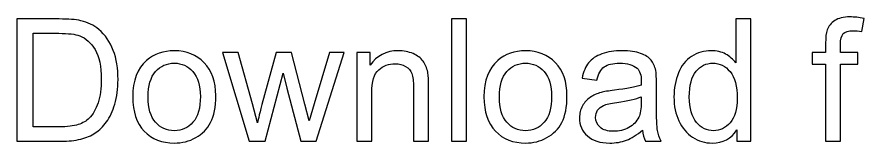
# Model space of a CAD drawing. Header units: millimetres. Extents: x 3373 to 5945, y -463 to 413.
# Drawn here: x 4309.1 to 4652.3, y -463.1 to -411.9 of the extents above; entities that cross this region are included whole.
import ezdxf

# ---------------------------------------------------------------- set-up
doc = ezdxf.new("R2010")
doc.units = ezdxf.units.MM
doc.header["$MEASUREMENT"] = 0
doc.layers.add('Layer 1', color=7, linetype='Continuous')

msp = doc.modelspace()

# ---------------------------------------------------------------- linework, layer by layer
at = {"layer": 'Layer 1', "color": 250}
for points, knots in [([(4309.0872, -462.3133), (4309.0872, -462.3133), (4309.0872, -412.7699), (4309.0872, -412.7699), (4309.0872, -412.7699), (4309.0872, -412.7699), (4326.1552, -412.7699), (4326.1552, -412.7699), (4326.1552, -412.7699), (4330.0071, -412.7699), (4332.9478, -413.0005), (4334.9775, -413.4734), (4334.9775, -413.4734), (4337.8145, -414.1307), (4340.2363, -415.3186), (4342.243, -417.0254), (4342.243, -417.0254), (4344.8609, -419.2396), (4346.8098, -422.0535), (4348.1015, -425.4902), (4348.1015, -425.4902), (4349.4046, -428.9269), (4350.0505, -432.8594), (4350.0505, -437.2764), (4350.0505, -437.2764), (4350.0505, -441.0359), (4349.6122, -444.3688), (4348.7358, -447.275), (4348.7358, -447.275), (4347.8593, -450.1812), (4346.7291, -452.5914), (4345.3567, -454.4943), (4345.3567, -454.4943), (4343.9729, -456.3972), (4342.4736, -457.8964), (4340.836, -458.9804), (4340.836, -458.9804), (4339.21, -460.076), (4337.2379, -460.9063), (4334.9314, -461.4714), (4334.9314, -461.4714), (4332.6134, -462.0365), (4329.9609, -462.3133), (4326.9625, -462.3133), (4326.9625, -462.3133), (4326.9625, -462.3133), (4309.0872, -462.3133), (4309.0872, -462.3133)], [0, 0, 0, 0, 0.07692308, 0.07692308, 0.07692308, 0.07692308, 0.15384615, 0.15384615, 0.15384615, 0.15384615, 0.23076923, 0.23076923, 0.23076923, 0.23076923, 0.30769231, 0.30769231, 0.30769231, 0.30769231, 0.38461538, 0.38461538, 0.38461538, 0.38461538, 0.46153846, 0.46153846, 0.46153846, 0.46153846, 0.53846154, 0.53846154, 0.53846154, 0.53846154, 0.61538462, 0.61538462, 0.61538462, 0.61538462, 0.69230769, 0.69230769, 0.69230769, 0.69230769, 0.76923077, 0.76923077, 0.76923077, 0.76923077, 0.84615385, 0.84615385, 0.84615385, 0.84615385, 1, 1, 1, 1]), ([(4485.0955, -462.3133), (4485.0955, -462.3133), (4485.0955, -412.7699), (4485.0955, -412.7699), (4485.0955, -412.7699), (4485.0955, -412.7699), (4491.1846, -412.7699), (4491.1846, -412.7699), (4491.1846, -412.7699), (4491.1846, -412.7699), (4491.1846, -462.3133), (4491.1846, -462.3133), (4491.1846, -462.3133), (4491.1846, -462.3133), (4485.0955, -462.3133), (4485.0955, -462.3133)], [0, 0, 0, 0, 0.2, 0.2, 0.2, 0.2, 0.4, 0.4, 0.4, 0.4, 0.6, 0.6, 0.6, 0.6, 1, 1, 1, 1]), ([(4600.7545, -462.3133), (4600.7545, -462.3133), (4600.7545, -457.758), (4600.7545, -457.758), (4600.7545, -457.758), (4598.4826, -461.2984), (4595.1382, -463.0744), (4590.7212, -463.0744), (4590.7212, -463.0744), (4587.8612, -463.0744), (4585.2318, -462.2902), (4582.8446, -460.7103), (4582.8446, -460.7103), (4580.4458, -459.1419), (4578.5891, -456.9392), (4577.2629, -454.1253), (4577.2629, -454.1253), (4575.9482, -451.2998), (4575.2908, -448.0592), (4575.2908, -444.3919), (4575.2908, -444.3919), (4575.2908, -440.8168), (4575.8905, -437.5762), (4577.0784, -434.6585), (4577.0784, -434.6585), (4578.2777, -431.7523), (4580.0653, -429.515), (4582.4525, -427.9697), (4582.4525, -427.9697), (4584.8282, -426.4128), (4587.5037, -425.6401), (4590.4445, -425.6401), (4590.4445, -425.6401), (4592.6126, -425.6401), (4594.5385, -426.1014), (4596.2222, -427.0125), (4596.2222, -427.0125), (4597.906, -427.9235), (4599.2783, -429.1229), (4600.3393, -430.5875), (4600.3393, -430.5875), (4600.3393, -430.5875), (4600.3393, -412.7699), (4600.3393, -412.7699), (4600.3393, -412.7699), (4600.3393, -412.7699), (4606.4284, -412.7699), (4606.4284, -412.7699), (4606.4284, -412.7699), (4606.4284, -412.7699), (4606.4284, -462.3133), (4606.4284, -462.3133), (4606.4284, -462.3133), (4606.4284, -462.3133), (4600.7545, -462.3133), (4600.7545, -462.3133)], [0, 0, 0, 0, 0.06666667, 0.06666667, 0.06666667, 0.06666667, 0.13333333, 0.13333333, 0.13333333, 0.13333333, 0.2, 0.2, 0.2, 0.2, 0.26666667, 0.26666667, 0.26666667, 0.26666667, 0.33333333, 0.33333333, 0.33333333, 0.33333333, 0.4, 0.4, 0.4, 0.4, 0.46666667, 0.46666667, 0.46666667, 0.46666667, 0.53333333, 0.53333333, 0.53333333, 0.53333333, 0.6, 0.6, 0.6, 0.6, 0.66666667, 0.66666667, 0.66666667, 0.66666667, 0.73333333, 0.73333333, 0.73333333, 0.73333333, 0.8, 0.8, 0.8, 0.8, 0.86666667, 0.86666667, 0.86666667, 0.86666667, 1, 1, 1, 1]), ([(4636.7357, -462.3133), (4636.7357, -462.3133), (4636.7357, -431.1065), (4636.7357, -431.1065), (4636.7357, -431.1065), (4636.7357, -431.1065), (4631.3386, -431.1065), (4631.3386, -431.1065), (4631.3386, -431.1065), (4631.3386, -431.1065), (4631.3386, -426.4012), (4631.3386, -426.4012), (4631.3386, -426.4012), (4631.3386, -426.4012), (4636.7357, -426.4012), (4636.7357, -426.4012), (4636.7357, -426.4012), (4636.7357, -426.4012), (4636.7357, -422.5955), (4636.7357, -422.5955), (4636.7357, -422.5955), (4636.7357, -420.1853), (4636.9433, -418.3977), (4637.37, -417.233), (4637.37, -417.233), (4637.9582, -415.6645), (4638.973, -414.3844), (4640.4492, -413.4042), (4640.4492, -413.4042), (4641.9138, -412.4239), (4643.9781, -411.9396), (4646.6306, -411.9396), (4646.6306, -411.9396), (4648.3489, -411.9396), (4650.2402, -412.1471), (4652.3161, -412.5508), (4652.3161, -412.5508), (4652.3161, -412.5508), (4651.405, -417.8788), (4651.405, -417.8788), (4651.405, -417.8788), (4650.1364, -417.6597), (4648.9486, -417.5443), (4647.8184, -417.5443), (4647.8184, -417.5443), (4645.9732, -417.5443), (4644.6701, -417.9364), (4643.8974, -418.7206), (4643.8974, -418.7206), (4643.1362, -419.5048), (4642.7557, -420.9695), (4642.7557, -423.1145), (4642.7557, -423.1145), (4642.7557, -423.1145), (4642.7557, -426.4012), (4642.7557, -426.4012), (4642.7557, -426.4012), (4642.7557, -426.4012), (4649.7443, -426.4012), (4649.7443, -426.4012), (4649.7443, -426.4012), (4649.7443, -426.4012), (4649.7443, -431.1065), (4649.7443, -431.1065), (4649.7443, -431.1065), (4649.7443, -431.1065), (4642.8249, -431.1065), (4642.8249, -431.1065), (4642.8249, -431.1065), (4642.8249, -431.1065), (4642.8249, -462.3133), (4642.8249, -462.3133), (4642.8249, -462.3133), (4642.8249, -462.3133), (4636.7357, -462.3133), (4636.7357, -462.3133)], [0, 0, 0, 0, 0.05, 0.05, 0.05, 0.05, 0.1, 0.1, 0.1, 0.1, 0.15, 0.15, 0.15, 0.15, 0.2, 0.2, 0.2, 0.2, 0.25, 0.25, 0.25, 0.25, 0.3, 0.3, 0.3, 0.3, 0.35, 0.35, 0.35, 0.35, 0.4, 0.4, 0.4, 0.4, 0.45, 0.45, 0.45, 0.45, 0.5, 0.5, 0.5, 0.5, 0.55, 0.55, 0.55, 0.55, 0.6, 0.6, 0.6, 0.6, 0.65, 0.65, 0.65, 0.65, 0.7, 0.7, 0.7, 0.7, 0.75, 0.75, 0.75, 0.75, 0.8, 0.8, 0.8, 0.8, 0.85, 0.85, 0.85, 0.85, 0.9, 0.9, 0.9, 0.9, 1, 1, 1, 1]), ([(4315.6607, -456.5009), (4315.6607, -456.5009), (4326.2244, -456.5009), (4326.2244, -456.5009), (4326.2244, -456.5009), (4329.4881, -456.5009), (4332.0483, -456.2011), (4333.905, -455.5899), (4333.905, -455.5899), (4335.7617, -454.9787), (4337.2379, -454.1253), (4338.345, -453.0181), (4338.345, -453.0181), (4339.8904, -451.4613), (4341.1013, -449.3624), (4341.9662, -446.733), (4341.9662, -446.733), (4342.8311, -444.1036), (4343.2694, -440.9206), (4343.2694, -437.1726), (4343.2694, -437.1726), (4343.2694, -431.983), (4342.416, -427.9927), (4340.7207, -425.2019), (4340.7207, -425.2019), (4339.0254, -422.411), (4336.9611, -420.5428), (4334.5278, -419.5971), (4334.5278, -419.5971), (4332.7748, -418.9167), (4329.9494, -418.5822), (4326.0514, -418.5822), (4326.0514, -418.5822), (4326.0514, -418.5822), (4315.6607, -418.5822), (4315.6607, -418.5822), (4315.6607, -418.5822), (4315.6607, -418.5822), (4315.6607, -456.5009), (4315.6607, -456.5009)], [0, 0, 0, 0, 0.09090909, 0.09090909, 0.09090909, 0.09090909, 0.18181818, 0.18181818, 0.18181818, 0.18181818, 0.27272727, 0.27272727, 0.27272727, 0.27272727, 0.36363636, 0.36363636, 0.36363636, 0.36363636, 0.45454545, 0.45454545, 0.45454545, 0.45454545, 0.54545455, 0.54545455, 0.54545455, 0.54545455, 0.63636364, 0.63636364, 0.63636364, 0.63636364, 0.72727273, 0.72727273, 0.72727273, 0.72727273, 0.81818182, 0.81818182, 0.81818182, 0.81818182, 1, 1, 1, 1]), ([(4356.0127, -444.3573), (4356.0127, -437.7261), (4357.8579, -432.8133), (4361.5598, -429.6188), (4361.5598, -429.6188), (4364.639, -426.9663), (4368.4101, -425.6401), (4372.8501, -425.6401), (4372.8501, -425.6401), (4377.7745, -425.6401), (4381.8108, -427.2547), (4384.9476, -430.4837), (4384.9476, -430.4837), (4388.0729, -433.7013), (4389.6414, -438.1643), (4389.6414, -443.8498), (4389.6414, -443.8498), (4389.6414, -448.4628), (4388.9494, -452.084), (4387.5655, -454.7249), (4387.5655, -454.7249), (4386.1816, -457.3659), (4384.1634, -459.4187), (4381.511, -460.8833), (4381.511, -460.8833), (4378.87, -462.3479), (4375.9754, -463.0744), (4372.8501, -463.0744), (4372.8501, -463.0744), (4367.822, -463.0744), (4363.7625, -461.4714), (4360.6603, -458.2539), (4360.6603, -458.2539), (4357.5581, -455.0363), (4356.0127, -450.4003), (4356.0127, -444.3573)], [0, 0, 0, 0, 0.1, 0.1, 0.1, 0.1, 0.2, 0.2, 0.2, 0.2, 0.3, 0.3, 0.3, 0.3, 0.4, 0.4, 0.4, 0.4, 0.5, 0.5, 0.5, 0.5, 0.6, 0.6, 0.6, 0.6, 0.7, 0.7, 0.7, 0.7, 0.8, 0.8, 0.8, 0.8, 1, 1, 1, 1]), ([(4403.2381, -462.3133), (4403.2381, -462.3133), (4392.3861, -426.4012), (4392.3861, -426.4012), (4392.3861, -426.4012), (4392.3861, -426.4012), (4398.752, -426.4012), (4398.752, -426.4012), (4398.752, -426.4012), (4398.752, -426.4012), (4404.4836, -447.1251), (4404.4836, -447.1251), (4404.4836, -447.1251), (4404.4836, -447.1251), (4406.5133, -454.8403), (4406.5133, -454.8403), (4406.5133, -454.8403), (4406.5941, -454.4597), (4407.2168, -451.9918), (4408.3701, -447.4364), (4408.3701, -447.4364), (4408.3701, -447.4364), (4414.0556, -426.4012), (4414.0556, -426.4012), (4414.0556, -426.4012), (4414.0556, -426.4012), (4420.2946, -426.4012), (4420.2946, -426.4012), (4420.2946, -426.4012), (4420.2946, -426.4012), (4425.7033, -447.2519), (4425.7033, -447.2519), (4425.7033, -447.2519), (4425.7033, -447.2519), (4427.4678, -454.0907), (4427.4678, -454.0907), (4427.4678, -454.0907), (4427.4678, -454.0907), (4429.5321, -447.1597), (4429.5321, -447.1597), (4429.5321, -447.1597), (4429.5321, -447.1597), (4435.7366, -426.4012), (4435.7366, -426.4012), (4435.7366, -426.4012), (4435.7366, -426.4012), (4441.6527, -426.4012), (4441.6527, -426.4012), (4441.6527, -426.4012), (4441.6527, -426.4012), (4430.3855, -462.3133), (4430.3855, -462.3133), (4430.3855, -462.3133), (4430.3855, -462.3133), (4424.0888, -462.3133), (4424.0888, -462.3133), (4424.0888, -462.3133), (4424.0888, -462.3133), (4418.3918, -440.8283), (4418.3918, -440.8283), (4418.3918, -440.8283), (4418.3918, -440.8283), (4416.9502, -434.6815), (4416.9502, -434.6815), (4416.9502, -434.6815), (4416.9502, -434.6815), (4409.6848, -462.3133), (4409.6848, -462.3133), (4409.6848, -462.3133), (4409.6848, -462.3133), (4403.2381, -462.3133), (4403.2381, -462.3133)], [0, 0, 0, 0, 0.05263158, 0.05263158, 0.05263158, 0.05263158, 0.10526316, 0.10526316, 0.10526316, 0.10526316, 0.15789474, 0.15789474, 0.15789474, 0.15789474, 0.21052632, 0.21052632, 0.21052632, 0.21052632, 0.26315789, 0.26315789, 0.26315789, 0.26315789, 0.31578947, 0.31578947, 0.31578947, 0.31578947, 0.36842105, 0.36842105, 0.36842105, 0.36842105, 0.42105263, 0.42105263, 0.42105263, 0.42105263, 0.47368421, 0.47368421, 0.47368421, 0.47368421, 0.52631579, 0.52631579, 0.52631579, 0.52631579, 0.57894737, 0.57894737, 0.57894737, 0.57894737, 0.63157895, 0.63157895, 0.63157895, 0.63157895, 0.68421053, 0.68421053, 0.68421053, 0.68421053, 0.73684211, 0.73684211, 0.73684211, 0.73684211, 0.78947368, 0.78947368, 0.78947368, 0.78947368, 0.84210526, 0.84210526, 0.84210526, 0.84210526, 0.89473684, 0.89473684, 0.89473684, 0.89473684, 1, 1, 1, 1]), ([(4446.7501, -462.3133), (4446.7501, -462.3133), (4446.7501, -426.4012), (4446.7501, -426.4012), (4446.7501, -426.4012), (4446.7501, -426.4012), (4452.2164, -426.4012), (4452.2164, -426.4012), (4452.2164, -426.4012), (4452.2164, -426.4012), (4452.2164, -431.4986), (4452.2164, -431.4986), (4452.2164, -431.4986), (4454.8458, -427.5891), (4458.6515, -425.6401), (4463.622, -425.6401), (4463.622, -425.6401), (4465.7901, -425.6401), (4467.7737, -426.0322), (4469.5843, -426.8049), (4469.5843, -426.8049), (4471.3949, -427.5776), (4472.7557, -428.6039), (4473.6553, -429.861), (4473.6553, -429.861), (4474.5548, -431.118), (4475.1891, -432.6172), (4475.5466, -434.3471), (4475.5466, -434.3471), (4475.7657, -435.4773), (4475.881, -437.4493), (4475.881, -440.2633), (4475.881, -440.2633), (4475.881, -440.2633), (4475.881, -462.3133), (4475.881, -462.3133), (4475.881, -462.3133), (4475.881, -462.3133), (4469.7919, -462.3133), (4469.7919, -462.3133), (4469.7919, -462.3133), (4469.7919, -462.3133), (4469.7919, -440.4939), (4469.7919, -440.4939), (4469.7919, -440.4939), (4469.7919, -438.0144), (4469.5612, -436.1577), (4469.0884, -434.9353), (4469.0884, -434.9353), (4468.6156, -433.7128), (4467.7737, -432.7326), (4466.5743, -431.9945), (4466.5743, -431.9945), (4465.375, -431.2679), (4463.9565, -430.8989), (4462.3419, -430.8989), (4462.3419, -430.8989), (4459.7587, -430.8989), (4457.5329, -431.7177), (4455.6531, -433.3668), (4455.6531, -433.3668), (4453.7733, -435.0045), (4452.8392, -438.1298), (4452.8392, -442.7197), (4452.8392, -442.7197), (4452.8392, -442.7197), (4452.8392, -462.3133), (4452.8392, -462.3133), (4452.8392, -462.3133), (4452.8392, -462.3133), (4446.7501, -462.3133), (4446.7501, -462.3133)], [0, 0, 0, 0, 0.05263158, 0.05263158, 0.05263158, 0.05263158, 0.10526316, 0.10526316, 0.10526316, 0.10526316, 0.15789474, 0.15789474, 0.15789474, 0.15789474, 0.21052632, 0.21052632, 0.21052632, 0.21052632, 0.26315789, 0.26315789, 0.26315789, 0.26315789, 0.31578947, 0.31578947, 0.31578947, 0.31578947, 0.36842105, 0.36842105, 0.36842105, 0.36842105, 0.42105263, 0.42105263, 0.42105263, 0.42105263, 0.47368421, 0.47368421, 0.47368421, 0.47368421, 0.52631579, 0.52631579, 0.52631579, 0.52631579, 0.57894737, 0.57894737, 0.57894737, 0.57894737, 0.63157895, 0.63157895, 0.63157895, 0.63157895, 0.68421053, 0.68421053, 0.68421053, 0.68421053, 0.73684211, 0.73684211, 0.73684211, 0.73684211, 0.78947368, 0.78947368, 0.78947368, 0.78947368, 0.84210526, 0.84210526, 0.84210526, 0.84210526, 0.89473684, 0.89473684, 0.89473684, 0.89473684, 1, 1, 1, 1]), ([(4498.3232, -444.3573), (4498.3232, -437.7261), (4500.1684, -432.8133), (4503.8703, -429.6188), (4503.8703, -429.6188), (4506.9495, -426.9663), (4510.7206, -425.6401), (4515.1606, -425.6401), (4515.1606, -425.6401), (4520.085, -425.6401), (4524.1213, -427.2547), (4527.2581, -430.4837), (4527.2581, -430.4837), (4530.3834, -433.7013), (4531.9519, -438.1643), (4531.9519, -443.8498), (4531.9519, -443.8498), (4531.9519, -448.4628), (4531.2599, -452.084), (4529.876, -454.7249), (4529.876, -454.7249), (4528.4921, -457.3659), (4526.4739, -459.4187), (4523.8215, -460.8833), (4523.8215, -460.8833), (4521.1805, -462.3479), (4518.2859, -463.0744), (4515.1606, -463.0744), (4515.1606, -463.0744), (4510.1325, -463.0744), (4506.073, -461.4714), (4502.9708, -458.2539), (4502.9708, -458.2539), (4499.8686, -455.0363), (4498.3232, -450.4003), (4498.3232, -444.3573)], [0, 0, 0, 0, 0.1, 0.1, 0.1, 0.1, 0.2, 0.2, 0.2, 0.2, 0.3, 0.3, 0.3, 0.3, 0.4, 0.4, 0.4, 0.4, 0.5, 0.5, 0.5, 0.5, 0.6, 0.6, 0.6, 0.6, 0.7, 0.7, 0.7, 0.7, 0.8, 0.8, 0.8, 0.8, 1, 1, 1, 1]), ([(4562.5475, -457.8156), (4560.2871, -459.7416), (4558.1075, -461.0909), (4556.0201, -461.8866), (4556.0201, -461.8866), (4553.9327, -462.6823), (4551.6954, -463.0744), (4549.2967, -463.0744), (4549.2967, -463.0744), (4545.3526, -463.0744), (4542.3195, -462.1172), (4540.1976, -460.1913), (4540.1976, -460.1913), (4538.0756, -458.2769), (4537.0146, -455.8205), (4537.0146, -452.8336), (4537.0146, -452.8336), (4537.0146, -451.0807), (4537.4182, -449.4777), (4538.214, -448.0246), (4538.214, -448.0246), (4539.0213, -446.5715), (4540.0707, -445.4183), (4541.3623, -444.5418), (4541.3623, -444.5418), (4542.6655, -443.6653), (4544.1186, -442.9964), (4545.7447, -442.5467), (4545.7447, -442.5467), (4546.944, -442.2353), (4548.7546, -441.9355), (4551.1649, -441.6356), (4551.1649, -441.6356), (4556.0777, -441.059), (4559.7105, -440.3555), (4562.0285, -439.5482), (4562.0285, -439.5482), (4562.0516, -438.7179), (4562.0631, -438.1874), (4562.0631, -437.9683), (4562.0631, -437.9683), (4562.0631, -435.5004), (4561.4865, -433.759), (4560.3332, -432.7441), (4560.3332, -432.7441), (4558.7763, -431.3717), (4556.4583, -430.6913), (4553.3907, -430.6913), (4553.3907, -430.6913), (4550.5191, -430.6913), (4548.3971, -431.1987), (4547.0363, -432.2021), (4547.0363, -432.2021), (4545.6639, -433.2054), (4544.6606, -434.9814), (4544.0033, -437.5416), (4544.0033, -437.5416), (4544.0033, -437.5416), (4538.0525, -436.7113), (4538.0525, -436.7113), (4538.0525, -436.7113), (4538.5946, -434.1626), (4539.4826, -432.0983), (4540.7281, -430.5299), (4540.7281, -430.5299), (4541.9736, -428.9615), (4543.7726, -427.7621), (4546.1252, -426.9087), (4546.1252, -426.9087), (4548.4663, -426.0668), (4551.1995, -425.6401), (4554.2902, -425.6401), (4554.2902, -425.6401), (4557.3579, -425.6401), (4559.8604, -425.9976), (4561.7863, -426.7242), (4561.7863, -426.7242), (4563.7007, -427.4507), (4565.1192, -428.3502), (4566.0187, -429.4458), (4566.0187, -429.4458), (4566.9183, -430.5414), (4567.5525, -431.9253), (4567.9216, -433.5975), (4567.9216, -433.5975), (4568.1176, -434.6354), (4568.2214, -436.5037), (4568.2214, -439.1907), (4568.2214, -439.1907), (4568.2214, -439.1907), (4568.2214, -447.2635), (4568.2214, -447.2635), (4568.2214, -447.2635), (4568.2214, -452.9028), (4568.3483, -456.4663), (4568.602, -457.9771), (4568.602, -457.9771), (4568.8442, -459.4878), (4569.3516, -460.9294), (4570.0897, -462.3133), (4570.0897, -462.3133), (4570.0897, -462.3133), (4563.7238, -462.3133), (4563.7238, -462.3133), (4563.7238, -462.3133), (4563.1125, -461.0332), (4562.7204, -459.534), (4562.5475, -457.8156)], [0, 0, 0, 0, 0.03571429, 0.03571429, 0.03571429, 0.03571429, 0.07142857, 0.07142857, 0.07142857, 0.07142857, 0.10714286, 0.10714286, 0.10714286, 0.10714286, 0.14285714, 0.14285714, 0.14285714, 0.14285714, 0.17857143, 0.17857143, 0.17857143, 0.17857143, 0.21428571, 0.21428571, 0.21428571, 0.21428571, 0.25, 0.25, 0.25, 0.25, 0.28571429, 0.28571429, 0.28571429, 0.28571429, 0.32142857, 0.32142857, 0.32142857, 0.32142857, 0.35714286, 0.35714286, 0.35714286, 0.35714286, 0.39285714, 0.39285714, 0.39285714, 0.39285714, 0.42857143, 0.42857143, 0.42857143, 0.42857143, 0.46428571, 0.46428571, 0.46428571, 0.46428571, 0.5, 0.5, 0.5, 0.5, 0.53571429, 0.53571429, 0.53571429, 0.53571429, 0.57142857, 0.57142857, 0.57142857, 0.57142857, 0.60714286, 0.60714286, 0.60714286, 0.60714286, 0.64285714, 0.64285714, 0.64285714, 0.64285714, 0.67857143, 0.67857143, 0.67857143, 0.67857143, 0.71428571, 0.71428571, 0.71428571, 0.71428571, 0.75, 0.75, 0.75, 0.75, 0.78571429, 0.78571429, 0.78571429, 0.78571429, 0.82142857, 0.82142857, 0.82142857, 0.82142857, 0.85714286, 0.85714286, 0.85714286, 0.85714286, 0.89285714, 0.89285714, 0.89285714, 0.89285714, 0.92857143, 0.92857143, 0.92857143, 0.92857143, 1, 1, 1, 1]), ([(4362.2402, -444.3688), (4362.2402, -448.9587), (4363.2436, -452.3954), (4365.2502, -454.6673), (4365.2502, -454.6673), (4367.2684, -456.9507), (4369.794, -458.0924), (4372.8501, -458.0924), (4372.8501, -458.0924), (4375.8716, -458.0924), (4378.3857, -456.9507), (4380.4039, -454.6558), (4380.4039, -454.6558), (4382.4105, -452.3608), (4383.4138, -448.8665), (4383.4138, -444.1728), (4383.4138, -444.1728), (4383.4138, -439.7443), (4382.399, -436.3884), (4380.3808, -434.1165), (4380.3808, -434.1165), (4378.3626, -431.833), (4375.8485, -430.6913), (4372.8501, -430.6913), (4372.8501, -430.6913), (4369.794, -430.6913), (4367.2684, -431.8215), (4365.2502, -434.0934), (4365.2502, -434.0934), (4363.2436, -436.3653), (4362.2402, -439.7904), (4362.2402, -444.3688)], [0, 0, 0, 0, 0.11111111, 0.11111111, 0.11111111, 0.11111111, 0.22222222, 0.22222222, 0.22222222, 0.22222222, 0.33333333, 0.33333333, 0.33333333, 0.33333333, 0.44444444, 0.44444444, 0.44444444, 0.44444444, 0.55555556, 0.55555556, 0.55555556, 0.55555556, 0.66666667, 0.66666667, 0.66666667, 0.66666667, 0.77777778, 0.77777778, 0.77777778, 0.77777778, 1, 1, 1, 1]), ([(4504.5507, -444.3688), (4504.5507, -448.9587), (4505.5541, -452.3954), (4507.5607, -454.6673), (4507.5607, -454.6673), (4509.5789, -456.9507), (4512.1045, -458.0924), (4515.1606, -458.0924), (4515.1606, -458.0924), (4518.1821, -458.0924), (4520.6962, -456.9507), (4522.7144, -454.6558), (4522.7144, -454.6558), (4524.721, -452.3608), (4525.7243, -448.8665), (4525.7243, -444.1728), (4525.7243, -444.1728), (4525.7243, -439.7443), (4524.7095, -436.3884), (4522.6913, -434.1165), (4522.6913, -434.1165), (4520.6731, -431.833), (4518.159, -430.6913), (4515.1606, -430.6913), (4515.1606, -430.6913), (4512.1045, -430.6913), (4509.5789, -431.8215), (4507.5607, -434.0934), (4507.5607, -434.0934), (4505.5541, -436.3653), (4504.5507, -439.7904), (4504.5507, -444.3688)], [0, 0, 0, 0, 0.11111111, 0.11111111, 0.11111111, 0.11111111, 0.22222222, 0.22222222, 0.22222222, 0.22222222, 0.33333333, 0.33333333, 0.33333333, 0.33333333, 0.44444444, 0.44444444, 0.44444444, 0.44444444, 0.55555556, 0.55555556, 0.55555556, 0.55555556, 0.66666667, 0.66666667, 0.66666667, 0.66666667, 0.77777778, 0.77777778, 0.77777778, 0.77777778, 1, 1, 1, 1]), ([(4581.5183, -444.4034), (4581.5183, -448.9933), (4582.4871, -452.4185), (4584.4361, -454.6904), (4584.4361, -454.6904), (4586.3735, -456.9622), (4588.6685, -458.0924), (4591.3094, -458.0924), (4591.3094, -458.0924), (4593.9734, -458.0924), (4596.2338, -457.0084), (4598.102, -454.8403), (4598.102, -454.8403), (4599.9587, -452.6722), (4600.8929, -449.3624), (4600.8929, -444.9108), (4600.8929, -444.9108), (4600.8929, -440.0211), (4599.9472, -436.4229), (4598.0443, -434.128), (4598.0443, -434.128), (4596.153, -431.833), (4593.8119, -430.6913), (4591.0326, -430.6913), (4591.0326, -430.6913), (4588.3225, -430.6913), (4586.0621, -431.7869), (4584.24, -433.9896), (4584.24, -433.9896), (4582.4294, -436.1923), (4581.5183, -439.6636), (4581.5183, -444.4034)], [0, 0, 0, 0, 0.11111111, 0.11111111, 0.11111111, 0.11111111, 0.22222222, 0.22222222, 0.22222222, 0.22222222, 0.33333333, 0.33333333, 0.33333333, 0.33333333, 0.44444444, 0.44444444, 0.44444444, 0.44444444, 0.55555556, 0.55555556, 0.55555556, 0.55555556, 0.66666667, 0.66666667, 0.66666667, 0.66666667, 0.77777778, 0.77777778, 0.77777778, 0.77777778, 1, 1, 1, 1]), ([(4562.0631, -444.3227), (4559.8489, -445.2222), (4556.5275, -445.9834), (4552.0991, -446.6061), (4552.0991, -446.6061), (4549.585, -446.9636), (4547.809, -447.3672), (4546.7711, -447.817), (4546.7711, -447.817), (4545.7331, -448.2668), (4544.9374, -448.9241), (4544.3723, -449.7775), (4544.3723, -449.7775), (4543.8072, -450.6425), (4543.5189, -451.5997), (4543.5189, -452.6606), (4543.5189, -452.6606), (4543.5189, -454.2636), (4544.1301, -455.6129), (4545.3641, -456.6855), (4545.3641, -456.6855), (4546.5981, -457.758), (4548.3971, -458.3), (4550.7613, -458.3), (4550.7613, -458.3), (4553.1024, -458.3), (4555.1898, -457.7926), (4557.0234, -456.7662), (4557.0234, -456.7662), (4558.8455, -455.7513), (4560.1948, -454.3559), (4561.0482, -452.5914), (4561.0482, -452.5914), (4561.7056, -451.2191), (4562.0285, -449.2009), (4562.0285, -446.5369), (4562.0285, -446.5369), (4562.0285, -446.5369), (4562.0631, -444.3227), (4562.0631, -444.3227)], [0, 0, 0, 0, 0.09090909, 0.09090909, 0.09090909, 0.09090909, 0.18181818, 0.18181818, 0.18181818, 0.18181818, 0.27272727, 0.27272727, 0.27272727, 0.27272727, 0.36363636, 0.36363636, 0.36363636, 0.36363636, 0.45454545, 0.45454545, 0.45454545, 0.45454545, 0.54545455, 0.54545455, 0.54545455, 0.54545455, 0.63636364, 0.63636364, 0.63636364, 0.63636364, 0.72727273, 0.72727273, 0.72727273, 0.72727273, 0.81818182, 0.81818182, 0.81818182, 0.81818182, 1, 1, 1, 1])]:
    msp.add_open_spline(points, degree=3, knots=knots, dxfattribs=at)

doc.saveas('drawing.dxf')
